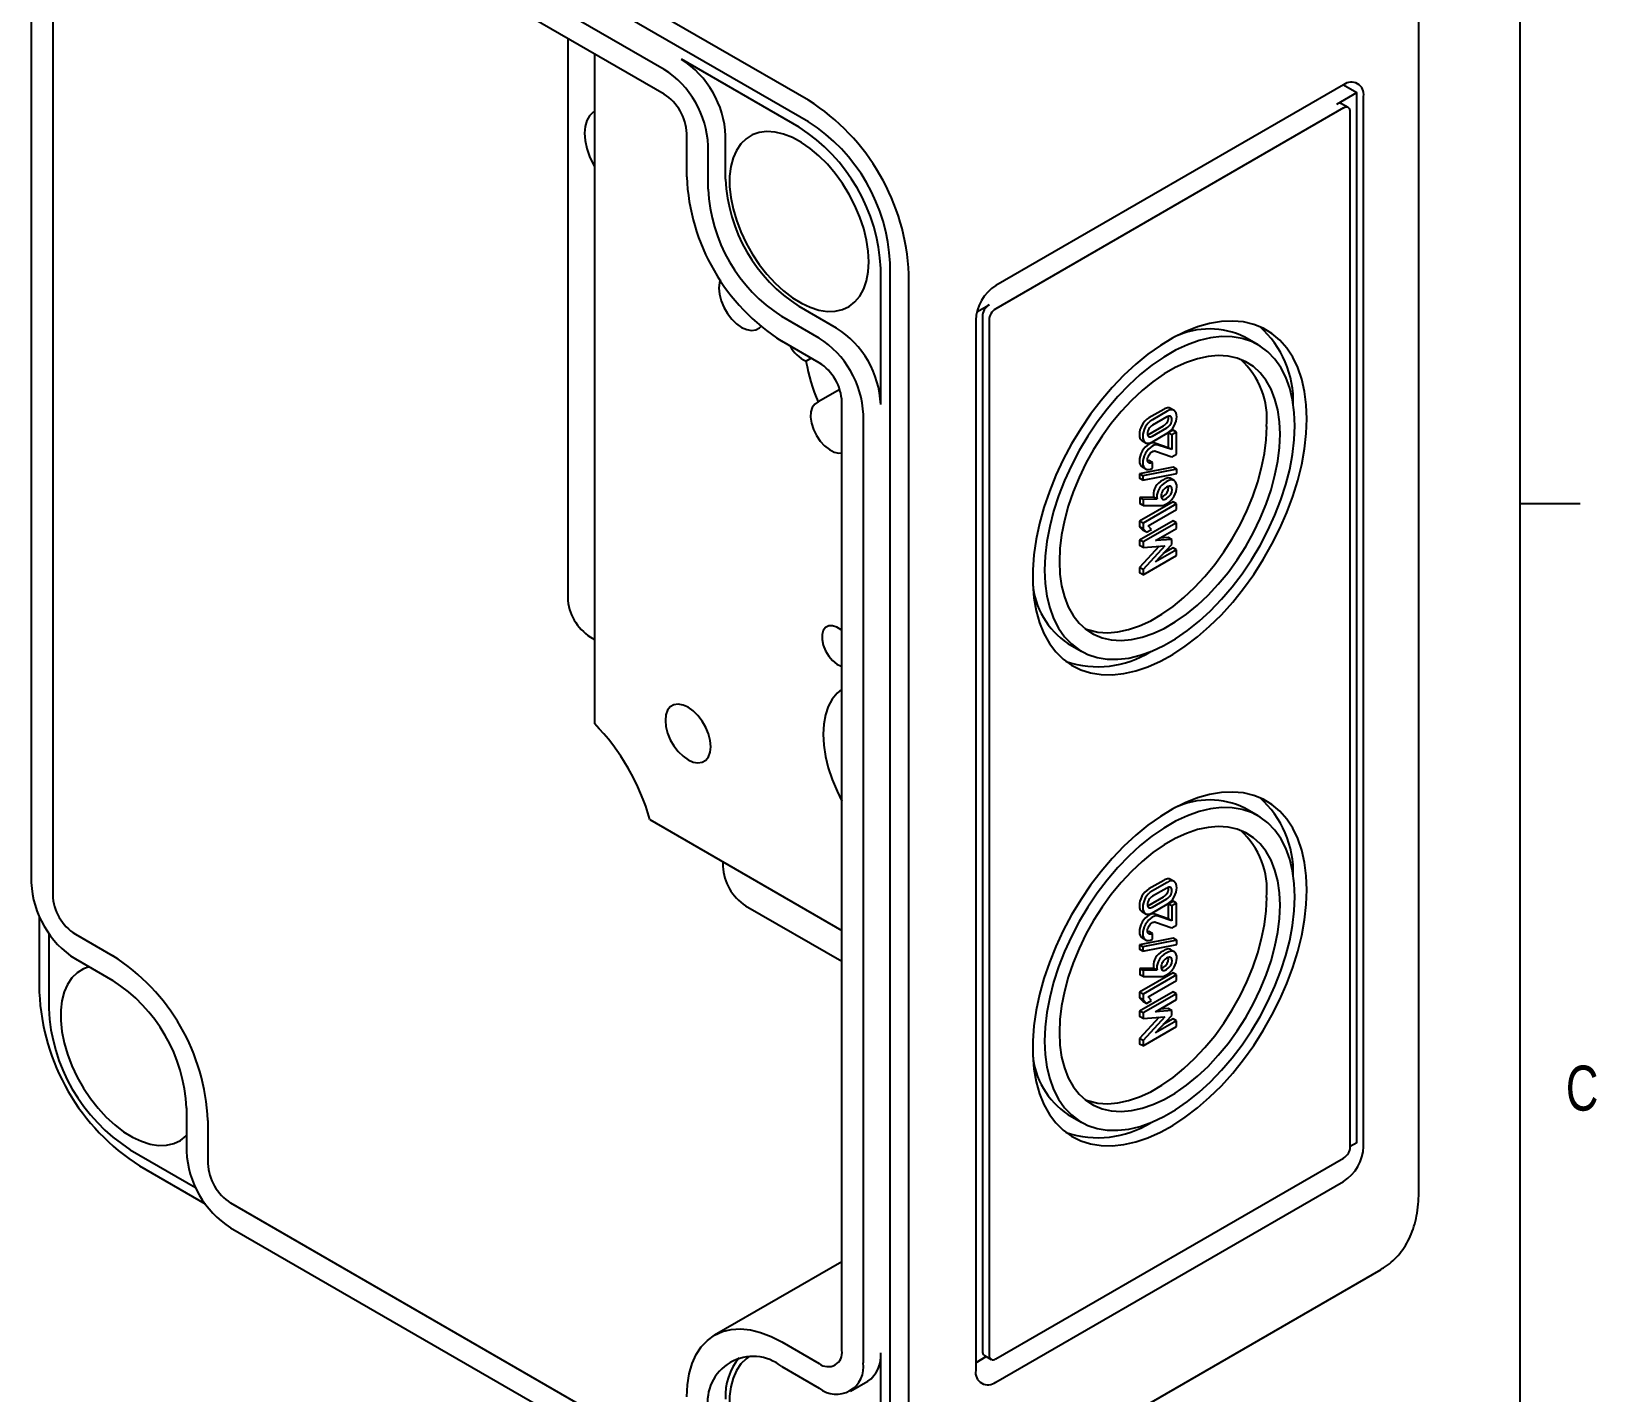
# Paper-space layout 'Layout1' of a CAD drawing. Extents: x 0.4 to 16.6, y 0.2 to 10.8.
# Drawn here: x 13.278 to 16.536, y 6.224 to 9.058 of the extents above; entities that cross this region are included whole.
import ezdxf

# ---------------------------------------------------------------- set-up
doc = ezdxf.new("R2010")
doc.units = 0
doc.header["$MEASUREMENT"] = 0
doc.linetypes.add('SLD-SOLID', pattern=[0])
doc.layers.get('0').update_dxf_attribs({"linetype": 'CONTINUOUS'})
doc.styles.add('SLDTEXTSTYLE1', font='TXT', dxfattribs={"width": 0.75})

psp = doc.layouts.get("Layout1")

# ---------------------------------------------------------------- linework, layer by layer
at = {"color": 7, "linetype": 'SLD-SOLID'}
for p, q in [((16.3763, 0.3921), (16.3763, 10.6421)), ((14.8952, 8.9146), (13.5032, 9.7181)), ((14.8952, 8.8696), (13.5032, 9.6731)), ((14.5945, 8.9789), (13.6925, 9.4996)), ((14.5945, 8.9274), (13.6925, 9.4481)), ((13.2777, 9.26), (13.2777, 7.2862)), ((13.3223, 9.2343), (13.3223, 7.2605)), ((16.1652, 6.6401), (16.1652, 9.1797)), ((14.3941, 9.0431), (14.3941, 7.8792)), ((14.4498, 9.011), (14.4498, 7.6171)), ((14.8757, 8.8583), (14.6307, 8.9998)), ((16.0087, 8.9467), (15.2849, 8.5288)), ((15.9948, 8.9065), (16.0366, 8.9306)), ((16.0087, 8.9467), (16.0366, 8.9306)), ((16.0366, 6.7446), (16.0366, 8.9306)), ((16.0087, 8.8985), (15.2849, 8.4806)), ((16.0186, 8.8994), (16.0047, 8.9075)), ((16.0505, 6.7365), (16.0505, 8.9226)), ((16.0227, 6.7365), (16.0227, 8.8904)), ((14.6418, 8.7554), (14.6418, 8.8455)), ((14.7226, 8.7506), (14.7226, 8.8406)), ((14.6864, 8.7297), (14.6864, 8.8197)), ((15.065, 6.0358), (15.065, 8.5755)), ((15.0455, 8.2813), (15.0455, 8.5642)), ((15.104, 6.0133), (15.104, 8.553)), ((14.9536, 8.4404), (14.8757, 8.4854)), ((15.2456, 8.4739), (15.271, 8.4886)), ((14.9174, 8.4195), (14.8395, 8.4645)), ((15.2432, 8.4565), (15.2432, 6.2705)), ((15.2571, 8.4645), (15.2571, 6.3107)), ((15.271, 8.4565), (15.271, 6.3026)), ((14.9174, 8.3681), (14.8395, 8.4131)), ((15.8309, 8.4056), (15.803, 8.4216)), ((14.901, 8.3776), (14.89, 8.3712)), ((14.9601, 8.3125), (14.9152, 8.2865)), ((14.9648, 6.3123), (14.9648, 8.2861)), ((15.0093, 6.2866), (15.0093, 8.2604)), ((15.6344, 8.2712), (15.6037, 8.2535)), ((15.6415, 8.2671), (15.6108, 8.2494)), ((15.6409, 8.2553), (15.6114, 8.2382)), ((15.6445, 8.2542), (15.644, 8.2566)), ((15.6563, 8.2687), (15.6475, 8.2738)), ((15.6012, 8.2184), (15.6043, 8.2197)), ((15.6043, 8.2197), (15.6338, 8.2368)), ((15.6108, 8.2038), (15.6415, 8.2215)), ((15.6114, 8.2156), (15.6409, 8.2327)), ((15.6538, 8.2277), (15.6439, 8.222)), ((15.6439, 8.222), (15.6439, 8.1914)), ((15.651, 8.2179), (15.6439, 8.222)), ((15.6609, 8.2237), (15.651, 8.2179)), ((15.651, 8.2179), (15.651, 8.1873)), ((15.6609, 8.2237), (15.6538, 8.2277)), ((15.6609, 8.1779), (15.6609, 8.2237)), ((15.5889, 8.2062), (15.5977, 8.2011)), ((15.5889, 8.2062), (15.5898, 8.2058)), ((15.6439, 8.1914), (15.6158, 8.201)), ((15.6175, 8.1842), (15.6515, 8.1725)), ((15.651, 8.1873), (15.6229, 8.1969)), ((15.651, 8.1873), (15.6439, 8.1914)), ((15.6515, 8.1725), (15.6609, 8.1779)), ((15.6544, 8.1508), (15.5837, 8.137)), ((15.5966, 8.1474), (15.5895, 8.1515)), ((15.6615, 8.1468), (15.5907, 8.1329)), ((15.6037, 8.1645), (15.6011, 8.1638)), ((15.6108, 8.1604), (15.6037, 8.1645)), ((15.6108, 8.1489), (15.6108, 8.1604)), ((15.6615, 8.1468), (15.6544, 8.1508)), ((15.6615, 8.1379), (15.6615, 8.1468)), ((15.5837, 8.137), (15.5837, 8.1281)), ((15.5907, 8.1329), (15.5837, 8.137)), ((15.5907, 8.1241), (15.5837, 8.1281)), ((15.5907, 8.1241), (15.6615, 8.1379)), ((15.5907, 8.1329), (15.5907, 8.1241)), ((15.6565, 8.1228), (15.6476, 8.1279)), ((15.6138, 8.0881), (15.5844, 8.0878)), ((15.5844, 8.0878), (15.5844, 8.0749)), ((15.5915, 8.0837), (15.5844, 8.0878)), ((15.6209, 8.084), (15.5915, 8.0837)), ((15.5915, 8.0837), (15.5915, 8.0708)), ((15.6209, 8.084), (15.6138, 8.0881)), ((15.6294, 8.0883), (15.6333, 8.09)), ((15.6447, 8.1082), (15.6442, 8.1106)), ((15.654, 8.0784), (15.5843, 8.0382)), ((15.5915, 8.0708), (15.5844, 8.0749)), ((15.661, 8.0743), (15.5914, 8.0341)), ((15.5915, 8.0708), (15.6289, 8.0708)), ((15.6019, 8.0286), (15.661, 8.0627)), ((15.661, 8.0743), (15.654, 8.0784)), ((15.661, 8.0627), (15.661, 8.0743)), ((16.3763, 8.0753), (16.5013, 8.0753)), ((15.6538, 8.0394), (15.5843, 7.9992)), ((15.5843, 8.0382), (15.5843, 8.0266)), ((15.5914, 8.0341), (15.5843, 8.0382)), ((15.5843, 8.0266), (15.5915, 8.0193)), ((15.5914, 8.0225), (15.5843, 8.0266)), ((15.6609, 8.0353), (15.5914, 7.9952)), ((15.5914, 8.0341), (15.5914, 8.0225)), ((15.5914, 8.0225), (15.5986, 8.0152)), ((15.5986, 8.0152), (15.5915, 8.0193)), ((15.5986, 8.0152), (15.6092, 8.0213)), ((15.6092, 8.0213), (15.6019, 8.0286)), ((15.6175, 7.9979), (15.6609, 8.0231)), ((15.6609, 8.0353), (15.6538, 8.0394)), ((15.6609, 8.0231), (15.6609, 8.0353)), ((15.5843, 7.9992), (15.5843, 7.9877)), ((15.5914, 7.9952), (15.5843, 7.9992)), ((15.5914, 7.9836), (15.5843, 7.9877)), ((15.625, 7.9863), (15.5843, 7.9421)), ((15.5914, 7.9952), (15.5914, 7.9836)), ((15.6367, 7.9873), (15.5914, 7.938)), ((15.5914, 7.9836), (15.6367, 7.9873)), ((15.651, 8.0004), (15.6175, 7.9979)), ((15.6175, 7.9538), (15.651, 7.9902)), ((15.6439, 8.0044), (15.6266, 8.0031)), ((15.6538, 7.9829), (15.6335, 7.9712)), ((15.651, 8.0004), (15.6439, 8.0044)), ((15.651, 7.9902), (15.651, 8.0004)), ((15.6609, 7.9789), (15.6538, 7.9829)), ((15.5914, 7.9265), (15.6609, 7.9667)), ((15.6609, 7.9789), (15.6175, 7.9538)), ((15.6609, 7.9667), (15.6609, 7.9789)), ((15.5843, 7.9421), (15.5843, 7.9306)), ((15.5914, 7.938), (15.5843, 7.9421)), ((15.5914, 7.9265), (15.5843, 7.9306)), ((15.5914, 7.938), (15.5914, 7.9265)), ((14.4414, 7.7972), (14.4498, 7.7924)), ((15.4349, 7.784), (15.4628, 7.768)), ((15.8309, 7.4251), (15.803, 7.4411)), ((14.5652, 7.4172), (14.9648, 7.1865)), ((14.717, 7.3295), (14.717, 7.3199)), ((15.6344, 7.2907), (15.6037, 7.273)), ((15.6415, 7.2866), (15.6108, 7.2689)), ((15.6409, 7.2748), (15.6114, 7.2577)), ((15.6445, 7.2737), (15.644, 7.2761)), ((15.6563, 7.2883), (15.6475, 7.2934)), ((14.7643, 7.2379), (14.9648, 7.1222)), ((15.6012, 7.2379), (15.6043, 7.2392)), ((15.6043, 7.2392), (15.6338, 7.2563)), ((15.6108, 7.2233), (15.6415, 7.241)), ((15.6114, 7.2351), (15.6409, 7.2522)), ((15.6538, 7.2472), (15.6439, 7.2415)), ((15.6439, 7.2415), (15.6439, 7.2109)), ((15.651, 7.2374), (15.6439, 7.2415)), ((15.6609, 7.2432), (15.651, 7.2374)), ((15.651, 7.2374), (15.651, 7.2068)), ((15.6609, 7.2432), (15.6538, 7.2472)), ((15.6609, 7.1974), (15.6609, 7.2432)), ((13.2944, 7.2156), (13.2944, 7.0579)), ((15.5889, 7.2258), (15.5898, 7.2254)), ((15.5889, 7.2257), (15.5977, 7.2206)), ((15.6439, 7.2109), (15.6158, 7.2205)), ((15.6175, 7.2037), (15.6515, 7.192)), ((15.651, 7.2068), (15.6229, 7.2164)), ((15.651, 7.2068), (15.6439, 7.2109)), ((13.3139, 7.1809), (13.3139, 7.0242)), ((13.3696, 7.1785), (13.4476, 7.1335)), ((15.6544, 7.1704), (15.5837, 7.1565)), ((15.5966, 7.1669), (15.5895, 7.171)), ((15.6037, 7.184), (15.6011, 7.1833)), ((15.6108, 7.1799), (15.6037, 7.184)), ((15.6108, 7.1684), (15.6108, 7.1799)), ((15.6515, 7.192), (15.6609, 7.1974)), ((15.6615, 7.1663), (15.6544, 7.1704)), ((15.5837, 7.1565), (15.5837, 7.1476)), ((15.5907, 7.1524), (15.5837, 7.1565)), ((15.5907, 7.1436), (15.5837, 7.1476)), ((15.6615, 7.1663), (15.5907, 7.1524)), ((15.5907, 7.1436), (15.6615, 7.1575)), ((15.5907, 7.1524), (15.5907, 7.1436)), ((15.6565, 7.1423), (15.6476, 7.1474)), ((15.6615, 7.1575), (15.6615, 7.1663)), ((13.3696, 7.1271), (13.4476, 7.0821)), ((15.6138, 7.1076), (15.5844, 7.1073)), ((15.5844, 7.1073), (15.5844, 7.0944)), ((15.5915, 7.1032), (15.5844, 7.1073)), ((15.6209, 7.1035), (15.5915, 7.1032)), ((15.5915, 7.1032), (15.5915, 7.0903)), ((15.6209, 7.1035), (15.6138, 7.1076)), ((15.6294, 7.1078), (15.6333, 7.1095)), ((15.6447, 7.1277), (15.6442, 7.1301)), ((15.654, 7.0979), (15.5843, 7.0577)), ((15.5915, 7.0903), (15.5844, 7.0944)), ((15.661, 7.0938), (15.5914, 7.0536)), ((15.5915, 7.0903), (15.6289, 7.0903)), ((15.6019, 7.0481), (15.661, 7.0822)), ((15.661, 7.0938), (15.654, 7.0979)), ((15.661, 7.0822), (15.661, 7.0938)), ((15.6538, 7.0589), (15.5843, 7.0187)), ((15.5843, 7.0577), (15.5843, 7.0461)), ((15.5914, 7.0536), (15.5843, 7.0577)), ((15.5843, 7.0461), (15.5915, 7.0388)), ((15.5914, 7.042), (15.5843, 7.0461)), ((15.6609, 7.0548), (15.5914, 7.0147)), ((15.5914, 7.0536), (15.5914, 7.042)), ((15.5914, 7.042), (15.5986, 7.0347)), ((15.5986, 7.0347), (15.5915, 7.0388)), ((15.5986, 7.0347), (15.6092, 7.0408)), ((15.6092, 7.0408), (15.6019, 7.0481)), ((15.6175, 7.0174), (15.6609, 7.0426)), ((15.6609, 7.0548), (15.6538, 7.0589)), ((15.6609, 7.0426), (15.6609, 7.0548)), ((15.5843, 7.0187), (15.5843, 7.0072)), ((15.5914, 7.0147), (15.5843, 7.0187)), ((15.5914, 7.0031), (15.5843, 7.0072)), ((15.625, 7.0058), (15.5843, 6.9616)), ((15.5914, 7.0147), (15.5914, 7.0031)), ((15.6367, 7.0068), (15.5914, 6.9576)), ((15.5914, 7.0031), (15.6367, 7.0068)), ((15.651, 7.0199), (15.6175, 7.0174)), ((15.6175, 6.9733), (15.651, 7.0097)), ((15.6439, 7.0239), (15.6266, 7.0227)), ((15.651, 7.0199), (15.6439, 7.0239)), ((15.651, 7.0097), (15.651, 7.0199)), ((15.5914, 6.946), (15.6609, 6.9862)), ((15.6609, 6.9984), (15.6175, 6.9733)), ((15.6538, 7.0025), (15.6335, 6.9907)), ((15.6609, 6.9984), (15.6538, 7.0025)), ((15.6609, 6.9862), (15.6609, 6.9984)), ((15.5843, 6.9616), (15.5843, 6.9501)), ((15.5914, 6.9576), (15.5843, 6.9616)), ((15.5914, 6.946), (15.5843, 6.9501)), ((15.5914, 6.9576), (15.5914, 6.946)), ((13.6007, 6.8169), (13.6007, 6.7269)), ((13.6452, 6.7912), (13.6452, 6.7011)), ((15.4349, 6.8035), (15.4628, 6.7875)), ((16.0366, 6.7446), (16.0227, 6.7365)), ((13.4837, 6.7301), (13.6195, 6.6517)), ((15.2849, 6.2946), (16.0087, 6.7124)), ((13.5032, 6.6963), (13.6397, 6.6175)), ((15.2849, 6.2464), (16.0087, 6.6642)), ((13.6925, 6.6192), (14.5945, 6.0985)), ((13.6925, 6.5677), (14.5945, 6.047)), ((14.9648, 6.4968), (14.6997, 6.3438)), ((15.0428, 5.8781), (16.0868, 6.4808)), ((14.8395, 6.33), (14.9174, 6.285)), ((15.0455, 6.0246), (15.0455, 6.3075)), ((15.2652, 6.2993), (15.2432, 6.2866)), ((15.2432, 6.2865), (15.2652, 6.2993)), ((15.2612, 6.3016), (15.2751, 6.2936)), ((14.8395, 6.2785), (14.9174, 6.2335)), ((14.9824, 6.2271), (15.0186, 6.248))]:
    psp.add_line(p, q, dxfattribs=at)
at = {"color": 7, "linetype": 'SLD-SOLID', "flags": 128}
for points in [[(14.4493, 8.8911), (14.447, 8.8897), (14.4393, 8.8823), (14.4336, 8.8724), (14.4301, 8.8601), (14.4289, 8.846), (14.4301, 8.8306), (14.4336, 8.8143), (14.4393, 8.7977), (14.447, 8.7814), (14.4498, 8.7766)], [(15.0207, 8.5785), (15.0195, 8.6006), (15.016, 8.6237), (15.0101, 8.6475), (15.002, 8.6715), (14.9919, 8.6953), (14.9799, 8.7186), (14.9661, 8.741), (14.9509, 8.762), (14.9344, 8.7815), (14.917, 8.799), (14.8988, 8.8142), (14.8803, 8.8269), (14.8618, 8.837), (14.8434, 8.8441), (14.8256, 8.8483), (14.8086, 8.8494), (14.7927, 8.8475), (14.7782, 8.8425), (14.7653, 8.8345), (14.7542, 8.8238), (14.745, 8.8103), (14.7381, 8.7945), (14.7334, 8.7764), (14.731, 8.7565), (14.731, 8.735), (14.7334, 8.7124), (14.7381, 8.6889), (14.745, 8.665), (14.7542, 8.641), (14.7653, 8.6174), (14.7782, 8.5946), (14.7927, 8.5728), (14.8086, 8.5525), (14.8256, 8.534), (14.8434, 8.5176), (14.8618, 8.5036), (14.8803, 8.4922), (14.8988, 8.4836), (14.917, 8.4779), (14.9344, 8.4752), (14.9509, 8.4756), (14.9661, 8.4791), (14.9799, 8.4856), (14.9919, 8.495), (15.002, 8.5071), (15.0101, 8.5218), (15.016, 8.5388), (15.0195, 8.5578), (15.0207, 8.5785)], [(14.7116, 8.5411), (14.7098, 8.5353), (14.7087, 8.5238), (14.7098, 8.511), (14.7133, 8.4974), (14.719, 8.4838), (14.7265, 8.4708), (14.7354, 8.4591), (14.7455, 8.4493), (14.756, 8.4418), (14.7665, 8.4371), (14.7765, 8.4354), (14.7855, 8.4367), (14.793, 8.4411), (14.7958, 8.444)], [(15.9322, 8.2515), (15.931, 8.2808), (15.9275, 8.3084), (15.9216, 8.3343), (15.9135, 8.3581), (15.9031, 8.3796), (15.8906, 8.3987), (15.8761, 8.4152), (15.8597, 8.4291), (15.8416, 8.44), (15.8218, 8.4481), (15.8006, 8.4531), (15.7781, 8.4551), (15.7545, 8.4541), (15.73, 8.45), (15.7049, 8.4429), (15.6792, 8.4329), (15.6533, 8.4199), (15.6274, 8.4043), (15.6015, 8.386), (15.5761, 8.3652), (15.5513, 8.3421), (15.5272, 8.3169), (15.5042, 8.2898), (15.4823, 8.261), (15.4618, 8.2307), (15.4428, 8.1993), (15.4255, 8.1669), (15.41, 8.1339), (15.3965, 8.1005), (15.3851, 8.067), (15.3758, 8.0336), (15.3688, 8.0007), (15.3641, 7.9684), (15.3618, 7.9372), (15.3618, 7.9072), (15.3641, 7.8787), (15.3688, 7.8519), (15.3758, 7.8271), (15.3851, 7.8044), (15.3965, 7.7841), (15.41, 7.7662), (15.4255, 7.751), (15.4428, 7.7386), (15.4618, 7.7291), (15.4823, 7.7226), (15.5042, 7.719), (15.5272, 7.7186), (15.5513, 7.7211), (15.5761, 7.7267), (15.6015, 7.7353), (15.6274, 7.7468), (15.6533, 7.7611), (15.6792, 7.7781), (15.7049, 7.7977), (15.73, 7.8196), (15.7545, 7.8438), (15.7781, 7.87), (15.8006, 7.898), (15.8218, 7.9275), (15.8416, 7.9584), (15.8597, 7.9903), (15.8761, 8.023), (15.8906, 8.0563), (15.9031, 8.0898), (15.9135, 8.1233), (15.9216, 8.1565), (15.9275, 8.1891), (15.931, 8.2208), (15.9322, 8.2515)], [(15.9071, 8.237), (15.9059, 8.2649), (15.9024, 8.2912), (15.8966, 8.3156), (15.8885, 8.338), (15.8782, 8.3581), (15.8658, 8.3757), (15.8514, 8.3907), (15.8352, 8.4029), (15.8173, 8.4123), (15.7978, 8.4188), (15.777, 8.4222), (15.755, 8.4226), (15.732, 8.42), (15.7082, 8.4143), (15.6839, 8.4057), (15.6592, 8.3942), (15.6344, 8.3799), (15.6098, 8.3629), (15.5855, 8.3434), (15.5617, 8.3217), (15.5387, 8.2978), (15.5167, 8.2719), (15.4958, 8.2444), (15.4764, 8.2155), (15.4584, 8.1854), (15.4422, 8.1545), (15.4279, 8.1229), (15.4155, 8.0909), (15.4052, 8.059), (15.3971, 8.0273), (15.3912, 7.9961), (15.3877, 7.9658), (15.3865, 7.9365), (15.3877, 7.9086), (15.3912, 7.8823), (15.3971, 7.8579), (15.4052, 7.8356), (15.4155, 7.8155), (15.4279, 7.7979), (15.4422, 7.7828), (15.4584, 7.7706), (15.4764, 7.7612), (15.4958, 7.7548), (15.5167, 7.7513), (15.5387, 7.7509), (15.5617, 7.7536), (15.5855, 7.7592), (15.6098, 7.7679), (15.6344, 7.7794), (15.6592, 7.7937), (15.6839, 7.8106), (15.7082, 7.8301), (15.732, 7.8519), (15.755, 7.8758), (15.777, 7.9016), (15.7978, 7.9291), (15.8173, 7.958), (15.8352, 7.9881), (15.8514, 8.0191), (15.8658, 8.0507), (15.8782, 8.0826), (15.8885, 8.1146), (15.8966, 8.1463), (15.9024, 8.1774), (15.9059, 8.2078), (15.9071, 8.237)], [(15.8765, 8.2194), (15.8753, 8.2455), (15.8718, 8.27), (15.866, 8.2927), (15.8579, 8.3132), (15.8476, 8.3314), (15.8353, 8.3471), (15.8211, 8.3601), (15.8051, 8.3703), (15.7874, 8.3776), (15.7683, 8.382), (15.748, 8.3833), (15.7266, 8.3815), (15.7044, 8.3767), (15.6816, 8.369), (15.6585, 8.3584), (15.6352, 8.3449), (15.612, 8.3288), (15.5893, 8.3103), (15.5671, 8.2894), (15.5457, 8.2665), (15.5253, 8.2417), (15.5062, 8.2153), (15.4886, 8.1876), (15.4726, 8.1589), (15.4583, 8.1295), (15.446, 8.0995), (15.4358, 8.0695), (15.4277, 8.0397), (15.4219, 8.0103), (15.4183, 7.9817), (15.4172, 7.9542), (15.4183, 7.928), (15.4219, 7.9035), (15.4277, 7.8809), (15.4358, 7.8603), (15.446, 7.8421), (15.4583, 7.8264), (15.4726, 7.8134), (15.4886, 7.8032), (15.5062, 7.7959), (15.5253, 7.7916), (15.5457, 7.7903), (15.5671, 7.792), (15.5893, 7.7968), (15.612, 7.8045), (15.6352, 7.8152), (15.6585, 7.8286), (15.6816, 7.8447), (15.7044, 7.8633), (15.7266, 7.8841), (15.748, 7.907), (15.7683, 7.9318), (15.7874, 7.9582), (15.8051, 7.9859), (15.8211, 8.0146), (15.8353, 8.0441), (15.8476, 8.074), (15.8579, 8.104), (15.866, 8.1339), (15.8718, 8.1633), (15.8753, 8.1918), (15.8765, 8.2194)], [(14.9152, 8.2865), (14.9082, 8.2823), (14.9031, 8.2753), (14.9002, 8.2659), (14.8996, 8.2547), (14.9015, 8.2423), (14.9056, 8.2294), (14.9118, 8.2168), (14.9196, 8.2051), (14.9287, 8.1951), (14.9386, 8.1873), (14.9486, 8.1821), (14.9581, 8.18), (14.9648, 8.1804)], [(15.4711, 7.8145), (15.4784, 7.812), (15.4975, 7.8076), (15.5178, 7.8063), (15.5392, 7.8081), (15.5614, 7.8129), (15.5842, 7.8206), (15.6074, 7.8312), (15.6306, 7.8447), (15.6538, 7.8608), (15.6766, 7.8793), (15.6988, 7.9002), (15.7201, 7.9231), (15.7405, 7.9479), (15.7596, 7.9743), (15.7772, 8.002), (15.7933, 8.0307), (15.8075, 8.0601), (15.8198, 8.0901), (15.83, 8.1201), (15.8381, 8.1499), (15.844, 8.1793), (15.8475, 8.2079), (15.8487, 8.2354)], [(14.9648, 7.8106), (14.9632, 7.8119), (14.9541, 7.8178), (14.9452, 7.8208), (14.9372, 7.8207), (14.9305, 7.8173), (14.9258, 7.8111), (14.9233, 7.8024), (14.9233, 7.7919), (14.9258, 7.7803), (14.9305, 7.7686), (14.9372, 7.7576), (14.9452, 7.7481), (14.9541, 7.7409), (14.9632, 7.7363), (14.9648, 7.7359)], [(14.9648, 7.6889), (14.9545, 7.6802), (14.9444, 7.6677), (14.9364, 7.6526), (14.9305, 7.6352), (14.927, 7.6159), (14.9258, 7.5948), (14.927, 7.5723), (14.9305, 7.5489), (14.9364, 7.5248), (14.9444, 7.5004), (14.9545, 7.4762), (14.9648, 7.4557)], [(14.692, 7.569), (14.6908, 7.5819), (14.6873, 7.5955), (14.6816, 7.6091), (14.6741, 7.6221), (14.6652, 7.6337), (14.6552, 7.6436), (14.6446, 7.651), (14.6341, 7.6557), (14.6241, 7.6575), (14.6151, 7.6561), (14.6076, 7.6518), (14.602, 7.6447), (14.5985, 7.6352), (14.5973, 7.6237), (14.5985, 7.6108), (14.602, 7.5973), (14.6076, 7.5836), (14.6151, 7.5707), (14.6241, 7.559), (14.6341, 7.5492), (14.6446, 7.5417), (14.6552, 7.537), (14.6652, 7.5353), (14.6741, 7.5366), (14.6816, 7.5409), (14.6873, 7.548), (14.6908, 7.5576), (14.692, 7.569)], [(15.9322, 7.271), (15.931, 7.3003), (15.9275, 7.328), (15.9216, 7.3538), (15.9135, 7.3776), (15.9031, 7.3991), (15.8906, 7.4182), (15.8761, 7.4348), (15.8597, 7.4486), (15.8416, 7.4595), (15.8218, 7.4676), (15.8006, 7.4726), (15.7781, 7.4746), (15.7545, 7.4736), (15.73, 7.4695), (15.7049, 7.4624), (15.6792, 7.4524), (15.6533, 7.4394), (15.6274, 7.4238), (15.6015, 7.4055), (15.5761, 7.3847), (15.5513, 7.3616), (15.5272, 7.3364), (15.5042, 7.3093), (15.4823, 7.2805), (15.4618, 7.2502), (15.4428, 7.2188), (15.4255, 7.1864), (15.41, 7.1534), (15.3965, 7.12), (15.3851, 7.0865), (15.3758, 7.0531), (15.3688, 7.0202), (15.3641, 6.9879), (15.3618, 6.9567), (15.3618, 6.9267), (15.3641, 6.8982), (15.3688, 6.8714), (15.3758, 6.8466), (15.3851, 6.8239), (15.3965, 6.8036), (15.41, 6.7857), (15.4255, 6.7705), (15.4428, 6.7581), (15.4618, 6.7486), (15.4823, 6.7421), (15.5042, 6.7385), (15.5272, 6.7381), (15.5513, 6.7406), (15.5761, 6.7462), (15.6015, 6.7548), (15.6274, 6.7663), (15.6533, 6.7806), (15.6792, 6.7976), (15.7049, 6.8172), (15.73, 6.8391), (15.7545, 6.8633), (15.7781, 6.8895), (15.8006, 6.9175), (15.8218, 6.947), (15.8416, 6.9779), (15.8597, 7.0098), (15.8761, 7.0426), (15.8906, 7.0758), (15.9031, 7.1093), (15.9135, 7.1428), (15.9216, 7.176), (15.9275, 7.2086), (15.931, 7.2404), (15.9322, 7.271)], [(15.9071, 7.2565), (15.9059, 7.2844), (15.9024, 7.3107), (15.8966, 7.3351), (15.8885, 7.3575), (15.8782, 7.3776), (15.8658, 7.3952), (15.8514, 7.4102), (15.8352, 7.4224), (15.8173, 7.4318), (15.7978, 7.4383), (15.777, 7.4417), (15.755, 7.4421), (15.732, 7.4395), (15.7082, 7.4338), (15.6839, 7.4252), (15.6592, 7.4137), (15.6344, 7.3994), (15.6098, 7.3824), (15.5855, 7.363), (15.5617, 7.3412), (15.5387, 7.3173), (15.5167, 7.2914), (15.4958, 7.264), (15.4764, 7.235), (15.4584, 7.2049), (15.4422, 7.174), (15.4279, 7.1424), (15.4155, 7.1104), (15.4052, 7.0785), (15.3971, 7.0468), (15.3912, 7.0156), (15.3877, 6.9853), (15.3865, 6.956), (15.3877, 6.9281), (15.3912, 6.9018), (15.3971, 6.8774), (15.4052, 6.8551), (15.4155, 6.835), (15.4279, 6.8174), (15.4422, 6.8024), (15.4584, 6.7901), (15.4764, 6.7807), (15.4958, 6.7743), (15.5167, 6.7708), (15.5387, 6.7704), (15.5617, 6.7731), (15.5855, 6.7787), (15.6098, 6.7874), (15.6344, 6.7989), (15.6592, 6.8132), (15.6839, 6.8301), (15.7082, 6.8496), (15.732, 6.8714), (15.755, 6.8953), (15.777, 6.9211), (15.7978, 6.9486), (15.8173, 6.9775), (15.8352, 7.0076), (15.8514, 7.0386), (15.8658, 7.0702), (15.8782, 7.1021), (15.8885, 7.1341), (15.8966, 7.1658), (15.9024, 7.1969), (15.9059, 7.2273), (15.9071, 7.2565)], [(15.8765, 7.2389), (15.8753, 7.265), (15.8718, 7.2895), (15.866, 7.3122), (15.8579, 7.3327), (15.8476, 7.3509), (15.8353, 7.3666), (15.8211, 7.3796), (15.8051, 7.3898), (15.7874, 7.3972), (15.7683, 7.4015), (15.748, 7.4028), (15.7266, 7.401), (15.7044, 7.3963), (15.6816, 7.3885), (15.6585, 7.3779), (15.6352, 7.3644), (15.612, 7.3484), (15.5893, 7.3298), (15.5671, 7.3089), (15.5457, 7.286), (15.5253, 7.2612), (15.5062, 7.2348), (15.4886, 7.2072), (15.4726, 7.1784), (15.4583, 7.149), (15.446, 7.1191), (15.4358, 7.089), (15.4277, 7.0592), (15.4219, 7.0298), (15.4183, 7.0012), (15.4172, 6.9737), (15.4183, 6.9475), (15.4219, 6.923), (15.4277, 6.9004), (15.4358, 6.8798), (15.446, 6.8616), (15.4583, 6.8459), (15.4726, 6.8329), (15.4886, 6.8227), (15.5062, 6.8154), (15.5253, 6.8111), (15.5457, 6.8098), (15.5671, 6.8115), (15.5893, 6.8163), (15.612, 6.824), (15.6352, 6.8347), (15.6585, 6.8481), (15.6816, 6.8642), (15.7044, 6.8828), (15.7266, 6.9036), (15.748, 6.9266), (15.7683, 6.9513), (15.7874, 6.9777), (15.8051, 7.0054), (15.8211, 7.0341), (15.8353, 7.0636), (15.8476, 7.0935), (15.8579, 7.1235), (15.866, 7.1534), (15.8718, 7.1828), (15.8753, 7.2113), (15.8765, 7.2389)], [(15.4711, 6.834), (15.4784, 6.8315), (15.4975, 6.8271), (15.5178, 6.8258), (15.5392, 6.8276), (15.5614, 6.8324), (15.5842, 6.8401), (15.6074, 6.8508), (15.6306, 6.8642), (15.6538, 6.8803), (15.6766, 6.8988), (15.6988, 6.9197), (15.7201, 6.9426), (15.7405, 6.9674), (15.7596, 6.9938), (15.7772, 7.0215), (15.7933, 7.0502), (15.8075, 7.0797), (15.8198, 7.1096), (15.83, 7.1396), (15.8381, 7.1695), (15.844, 7.1988), (15.8475, 7.2274), (15.8487, 7.2549)], [(13.398, 7.1107), (13.3863, 7.1064), (13.3733, 7.0984), (13.3622, 7.0877), (13.3531, 7.0742), (13.3461, 7.0584), (13.3414, 7.0403), (13.339, 7.0204), (13.339, 6.999), (13.3414, 6.9763), (13.3461, 6.9528), (13.3531, 6.9289), (13.3622, 6.905), (13.3733, 6.8813), (13.3863, 6.8585), (13.4008, 6.8367), (13.4167, 6.8164), (13.4337, 6.7979), (13.4515, 6.7815), (13.4698, 6.7675), (13.4884, 6.7561), (13.5069, 6.7475), (13.525, 6.7418), (13.5424, 6.7391), (13.5589, 6.7396), (13.5742, 6.743), (13.5879, 6.7495), (13.6, 6.7589), (13.6007, 6.7596)], [(14.6418, 6.2158), (14.6431, 6.2407), (14.6468, 6.2637), (14.6529, 6.2848), (14.6614, 6.3035), (14.6721, 6.3198), (14.685, 6.3332), (14.6997, 6.3438), (14.7163, 6.3513), (14.7343, 6.3557), (14.7537, 6.3569), (14.7742, 6.3548), (14.7955, 6.3496), (14.8174, 6.3413), (14.8395, 6.33)], [(14.7718, 6.2994), (14.7653, 6.2949), (14.7542, 6.2841), (14.745, 6.2707), (14.7381, 6.2548), (14.7334, 6.2368), (14.731, 6.2169), (14.731, 6.1954), (14.7334, 6.1728), (14.7381, 6.1493), (14.745, 6.1254), (14.7542, 6.1014), (14.7653, 6.0778), (14.7782, 6.0549), (14.7927, 6.0332), (14.8086, 6.0129), (14.8256, 5.9944), (14.8434, 5.978), (14.8618, 5.964), (14.8803, 5.9525), (14.8988, 5.9439), (14.917, 5.9382), (14.9344, 5.9356), (14.9509, 5.936), (14.9661, 5.9395), (14.9799, 5.946), (14.9919, 5.9554), (15.002, 5.9675), (15.0101, 5.9822), (15.016, 5.9991), (15.0195, 6.0182), (15.0207, 6.0389), (15.0207, 6.0389)]]:
    psp.add_lwpolyline(points, dxfattribs=at)
at = {"color": 7, "linetype": 'SLD-SOLID'}
for centre, radius, start, end in [((14.524, 8.832), 0.1988, 2.4763, 57.5237), ((14.4878, 8.8112), 0.1988, 2.4763, 57.5237), ((14.5391, 8.8408), 0.1029, 2.6055, 57.3945), ((16.025, 8.9267), 0.0258, 350.786, 129.2033), ((14.6529, 8.5336), 0.4515, 2.4534, 57.5466), ((16.0006, 8.8984), 0.0099, 65.6929, 125.6176), ((16.0142, 8.8918), 0.0086, 350.786, 129.2033), ((14.6973, 8.5593), 0.368, 2.5201, 57.4799), ((14.6778, 8.548), 0.368, 2.5201, 57.4799), ((15.0688, 8.7737), 0.4274, 182.4534, 237.5466), ((15.055, 8.7658), 0.3328, 182.6055, 237.3945), ((15.0188, 8.7449), 0.3328, 182.6055, 237.3945), ((15.3338, 8.4524), 0.0908, 122.6055, 177.3945), ((15.2873, 8.4632), 0.0303, 122.6055, 177.3945), ((15.3012, 8.4551), 0.0303, 122.6055, 177.3945), ((14.8469, 8.2727), 0.1988, 2.4763, 57.5237), ((15.7296, 8.2709), 0.1677, 64.0294, 115.0915), ((15.6967, 8.288), 0.2075, 358.0597, 48.5034), ((14.8107, 8.2518), 0.1988, 2.4763, 57.5237), ((14.9272, 8.443), 0.0809, 209.5962, 242.622), ((15.6802, 8.2506), 0.1691, 354.8611, 47.3946), ((15.2819, 8.4416), 0.3982, 190.181, 202.9193), ((14.862, 8.2815), 0.1029, 2.6055, 57.3945), ((15.5255, 7.9211), 0.1642, 184.3425, 236.5473), ((14.4968, 7.8839), 0.1029, 182.6055, 237.3945), ((15.4975, 7.9428), 0.2074, 251.4826, 301.9651), ((14.1152, 7.2907), 0.4674, 15.7055, 44.2945), ((15.6967, 7.3075), 0.2075, 358.0597, 48.5034), ((15.7296, 7.2904), 0.1677, 64.0294, 115.0915), ((15.6802, 7.2701), 0.1691, 354.8611, 47.3946), ((14.8198, 7.3246), 0.1029, 182.6055, 237.3945), ((13.4764, 7.2948), 0.1988, 182.4763, 237.5237), ((13.425, 7.2652), 0.1029, 182.6055, 237.3945), ((13.2182, 6.7729), 0.4274, 2.4534, 57.5466), ((13.2682, 6.8017), 0.3328, 2.6055, 57.3945), ((13.7455, 7.0773), 0.4515, 182.4534, 237.5466), ((13.6816, 7.0404), 0.368, 182.5201, 237.4799), ((15.5255, 6.9406), 0.1642, 184.3425, 236.5473), ((15.4975, 6.9623), 0.2074, 251.4826, 301.9651), ((13.7993, 6.7354), 0.1988, 182.4763, 237.5237), ((15.9598, 6.7407), 0.0908, 302.6055, 357.3945), ((15.9924, 6.7379), 0.0303, 302.6055, 357.3945), ((13.748, 6.7058), 0.1029, 182.6055, 237.3945), ((14.7797, 6.2052), 0.0946, 50.7967, 189.214), ((14.8432, 6.219), 0.1208, 139.7951, 183.8191), ((14.9359, 6.3076), 0.0292, 230.7967, 9.214), ((14.9806, 6.301), 0.0653, 305.6498, 5.6624), ((15.2664, 6.3095), 0.00944, 172.7442, 235.9436), ((15.2795, 6.3013), 0.0086, 170.786, 309.2033), ((14.953, 6.278), 0.0569, 231.3258, 8.6849), ((15.2686, 6.2664), 0.0258, 170.786, 309.2033)]:
    psp.add_arc(centre, radius, start, end, dxfattribs=at)
for points in [[(15.6037, 8.2535), (15.5973, 8.2498), (15.5924, 8.2446), (15.5889, 8.2379)], [(15.6108, 8.2494), (15.6044, 8.2457), (15.5995, 8.2405), (15.596, 8.2339)], [(15.6338, 8.2368), (15.6372, 8.2387), (15.6398, 8.2412), (15.6417, 8.2444)], [(15.6488, 8.2567), (15.6469, 8.2577), (15.6443, 8.2572), (15.6409, 8.2553)], [(15.6563, 8.2687), (15.6528, 8.2713), (15.6479, 8.2708), (15.6415, 8.2671)], [(15.6417, 8.2444), (15.6436, 8.2475), (15.6445, 8.2508), (15.6445, 8.2542)], [(15.6515, 8.2501), (15.6515, 8.2535), (15.6506, 8.2557), (15.6488, 8.2567)], [(15.6488, 8.2403), (15.6506, 8.2434), (15.6515, 8.2467), (15.6515, 8.2501)], [(15.6615, 8.2558), (15.6615, 8.2617), (15.6598, 8.266), (15.6563, 8.2687)], [(15.6563, 8.237), (15.6598, 8.2436), (15.6615, 8.2499), (15.6615, 8.2558)], [(15.5889, 8.2379), (15.5854, 8.2313), (15.5837, 8.225), (15.5837, 8.2191)], [(15.5837, 8.2191), (15.5837, 8.2131), (15.5854, 8.2089), (15.5889, 8.2062)], [(15.596, 8.2339), (15.5925, 8.2272), (15.5907, 8.2209), (15.5907, 8.215)], [(15.5907, 8.215), (15.5907, 8.2091), (15.5925, 8.2048), (15.596, 8.2022)], [(15.6035, 8.2305), (15.6017, 8.2274), (15.6007, 8.2241), (15.6007, 8.2208)], [(15.6007, 8.2208), (15.6007, 8.2174), (15.6017, 8.2151), (15.6035, 8.2142)], [(15.6114, 8.2382), (15.608, 8.2363), (15.6054, 8.2338), (15.6035, 8.2305)], [(15.6035, 8.2142), (15.6054, 8.2132), (15.608, 8.2137), (15.6114, 8.2156)], [(15.6409, 8.2327), (15.6443, 8.2346), (15.6469, 8.2371), (15.6488, 8.2403)], [(15.6415, 8.2215), (15.6479, 8.2252), (15.6528, 8.2304), (15.6563, 8.237)], [(15.5895, 8.1839), (15.5856, 8.1772), (15.5837, 8.1705), (15.5837, 8.1638)], [(15.6036, 8.1988), (15.5981, 8.1956), (15.5935, 8.1906), (15.5895, 8.1839)], [(15.5966, 8.1798), (15.5927, 8.1731), (15.5907, 8.1664), (15.5907, 8.1597)], [(15.596, 8.2022), (15.5995, 8.1995), (15.6044, 8.2001), (15.6108, 8.2038)], [(15.6107, 8.1947), (15.6052, 8.1915), (15.6005, 8.1865), (15.5966, 8.1798)], [(15.6158, 8.201), (15.6124, 8.2022), (15.6083, 8.2015), (15.6036, 8.1988)], [(15.6039, 8.1763), (15.606, 8.1795), (15.6082, 8.1818), (15.6106, 8.1831)], [(15.6106, 8.1831), (15.6116, 8.1838), (15.6127, 8.1842), (15.6138, 8.1844)], [(15.6229, 8.1969), (15.6195, 8.1981), (15.6154, 8.1974), (15.6107, 8.1947)], [(15.6138, 8.1844), (15.615, 8.1847), (15.6162, 8.1847), (15.6175, 8.1842)], [(15.5837, 8.1638), (15.5837, 8.1577), (15.5856, 8.1536), (15.5895, 8.1515)], [(15.5907, 8.1597), (15.5907, 8.1537), (15.5927, 8.1496), (15.5966, 8.1474)], [(15.5966, 8.1474), (15.6004, 8.1452), (15.6052, 8.1457), (15.6108, 8.1489)], [(15.6007, 8.1664), (15.6007, 8.1698), (15.6018, 8.1731), (15.6039, 8.1763)], [(15.6034, 8.1599), (15.6016, 8.161), (15.6007, 8.1632), (15.6007, 8.1664)], [(15.6108, 8.1604), (15.6077, 8.1589), (15.6052, 8.1587), (15.6034, 8.1599)], [(15.6324, 8.1241), (15.6256, 8.1202), (15.6207, 8.1154), (15.6176, 8.1097)], [(15.6394, 8.12), (15.6327, 8.1161), (15.6278, 8.1113), (15.6247, 8.1056)], [(15.6566, 8.1225), (15.6532, 8.1255), (15.6474, 8.1247), (15.6394, 8.12)], [(15.6617, 8.1091), (15.6617, 8.1151), (15.66, 8.1196), (15.6566, 8.1225)], [(15.6176, 8.1097), (15.6145, 8.104), (15.6129, 8.0986), (15.6129, 8.0937)], [(15.6129, 8.0937), (15.6129, 8.0912), (15.6133, 8.0894), (15.6138, 8.0881)], [(15.6247, 8.1056), (15.6216, 8.0999), (15.62, 8.0945), (15.62, 8.0896)], [(15.62, 8.0896), (15.62, 8.0872), (15.6203, 8.0853), (15.6209, 8.084)], [(15.6317, 8.1006), (15.6298, 8.0973), (15.6289, 8.094), (15.6289, 8.0908)], [(15.6289, 8.0908), (15.6289, 8.0875), (15.6298, 8.0854), (15.6317, 8.0843)], [(15.6403, 8.109), (15.6365, 8.1067), (15.6336, 8.1039), (15.6317, 8.1006)], [(15.6317, 8.0843), (15.6336, 8.0831), (15.6365, 8.0837), (15.6403, 8.0859)], [(15.6333, 8.09), (15.6409, 8.0944), (15.6447, 8.1004), (15.6447, 8.1082)], [(15.6492, 8.1103), (15.6474, 8.1118), (15.6445, 8.1114), (15.6403, 8.109)], [(15.6403, 8.0859), (15.648, 8.0903), (15.6518, 8.0964), (15.6518, 8.1041)], [(15.6405, 8.0745), (15.6472, 8.0783), (15.6524, 8.0836), (15.6561, 8.0904)], [(15.6518, 8.1041), (15.6518, 8.1067), (15.6509, 8.1088), (15.6492, 8.1103)], [(15.6561, 8.0904), (15.6599, 8.0972), (15.6617, 8.1034), (15.6617, 8.1091)], [(15.6289, 8.0708), (15.6324, 8.0708), (15.6363, 8.072), (15.6405, 8.0745)], [(15.6037, 7.273), (15.5973, 7.2693), (15.5924, 7.2641), (15.5889, 7.2575)], [(15.6108, 7.2689), (15.6044, 7.2652), (15.5995, 7.26), (15.596, 7.2534)], [(15.6488, 7.2762), (15.6469, 7.2772), (15.6443, 7.2767), (15.6409, 7.2748)], [(15.6563, 7.2882), (15.6528, 7.2908), (15.6479, 7.2903), (15.6415, 7.2866)], [(15.6417, 7.2639), (15.6436, 7.267), (15.6445, 7.2703), (15.6445, 7.2737)], [(15.6515, 7.2696), (15.6515, 7.273), (15.6506, 7.2752), (15.6488, 7.2762)], [(15.6488, 7.2598), (15.6506, 7.2629), (15.6515, 7.2662), (15.6515, 7.2696)], [(15.6615, 7.2754), (15.6615, 7.2813), (15.6598, 7.2856), (15.6563, 7.2882)], [(15.6563, 7.2565), (15.6598, 7.2631), (15.6615, 7.2694), (15.6615, 7.2754)], [(15.5889, 7.2575), (15.5854, 7.2508), (15.5837, 7.2445), (15.5837, 7.2386)], [(15.5837, 7.2386), (15.5837, 7.2326), (15.5854, 7.2284), (15.5889, 7.2258)], [(15.596, 7.2534), (15.5925, 7.2467), (15.5907, 7.2404), (15.5907, 7.2345)], [(15.5907, 7.2345), (15.5907, 7.2286), (15.5925, 7.2243), (15.596, 7.2217)], [(15.6035, 7.2501), (15.6017, 7.2469), (15.6007, 7.2436), (15.6007, 7.2403)], [(15.6007, 7.2403), (15.6007, 7.2369), (15.6017, 7.2347), (15.6035, 7.2337)], [(15.6114, 7.2577), (15.608, 7.2558), (15.6054, 7.2533), (15.6035, 7.2501)], [(15.6035, 7.2337), (15.6054, 7.2327), (15.608, 7.2332), (15.6114, 7.2351)], [(15.6338, 7.2563), (15.6372, 7.2582), (15.6398, 7.2607), (15.6417, 7.2639)], [(15.6409, 7.2522), (15.6443, 7.2541), (15.6469, 7.2566), (15.6488, 7.2598)], [(15.6415, 7.241), (15.6479, 7.2447), (15.6528, 7.2499), (15.6563, 7.2565)], [(15.5895, 7.2034), (15.5856, 7.1967), (15.5837, 7.19), (15.5837, 7.1833)], [(15.6036, 7.2183), (15.5981, 7.2151), (15.5935, 7.2101), (15.5895, 7.2034)], [(15.596, 7.2217), (15.5995, 7.2191), (15.6044, 7.2196), (15.6108, 7.2233)], [(15.6107, 7.2142), (15.6052, 7.211), (15.6005, 7.206), (15.5966, 7.1993)], [(15.6158, 7.2205), (15.6124, 7.2217), (15.6083, 7.221), (15.6036, 7.2183)], [(15.6039, 7.1958), (15.606, 7.199), (15.6082, 7.2013), (15.6106, 7.2027)], [(15.6106, 7.2027), (15.6116, 7.2033), (15.6127, 7.2037), (15.6138, 7.204)], [(15.6229, 7.2164), (15.6195, 7.2176), (15.6154, 7.2169), (15.6107, 7.2142)], [(15.6138, 7.204), (15.615, 7.2043), (15.6162, 7.2042), (15.6175, 7.2037)], [(15.5837, 7.1833), (15.5837, 7.1772), (15.5856, 7.1731), (15.5895, 7.171)], [(15.5966, 7.1993), (15.5927, 7.1926), (15.5907, 7.1859), (15.5907, 7.1792)], [(15.5907, 7.1792), (15.5907, 7.1732), (15.5927, 7.1691), (15.5966, 7.1669)], [(15.5966, 7.1669), (15.6004, 7.1647), (15.6052, 7.1652), (15.6108, 7.1684)], [(15.6007, 7.1859), (15.6007, 7.1893), (15.6018, 7.1926), (15.6039, 7.1958)], [(15.6034, 7.1794), (15.6016, 7.1806), (15.6007, 7.1827), (15.6007, 7.1859)], [(15.6108, 7.1799), (15.6077, 7.1784), (15.6052, 7.1782), (15.6034, 7.1794)], [(15.6324, 7.1436), (15.6256, 7.1397), (15.6207, 7.1349), (15.6176, 7.1292)], [(15.6394, 7.1395), (15.6327, 7.1357), (15.6278, 7.1308), (15.6247, 7.1251)], [(15.6566, 7.1421), (15.6532, 7.145), (15.6474, 7.1442), (15.6394, 7.1395)], [(15.6617, 7.1286), (15.6617, 7.1346), (15.66, 7.1391), (15.6566, 7.1421)], [(15.6176, 7.1292), (15.6145, 7.1235), (15.6129, 7.1181), (15.6129, 7.1132)], [(15.6129, 7.1132), (15.6129, 7.1107), (15.6133, 7.1089), (15.6138, 7.1076)], [(15.6247, 7.1251), (15.6216, 7.1194), (15.62, 7.114), (15.62, 7.1091)], [(15.62, 7.1091), (15.62, 7.1067), (15.6203, 7.1048), (15.6209, 7.1035)], [(15.6317, 7.1201), (15.6298, 7.1168), (15.6289, 7.1135), (15.6289, 7.1104)], [(15.6289, 7.1104), (15.6289, 7.107), (15.6298, 7.1049), (15.6317, 7.1038)], [(15.6403, 7.1285), (15.6365, 7.1263), (15.6336, 7.1234), (15.6317, 7.1201)], [(15.6317, 7.1038), (15.6336, 7.1026), (15.6365, 7.1032), (15.6403, 7.1054)], [(15.6333, 7.1095), (15.6409, 7.1139), (15.6447, 7.1199), (15.6447, 7.1277)], [(15.6492, 7.1298), (15.6474, 7.1313), (15.6445, 7.1309), (15.6403, 7.1285)], [(15.6403, 7.1054), (15.648, 7.1098), (15.6518, 7.1159), (15.6518, 7.1236)], [(15.6405, 7.094), (15.6472, 7.0978), (15.6524, 7.1031), (15.6561, 7.1099)], [(15.6518, 7.1236), (15.6518, 7.1262), (15.6509, 7.1283), (15.6492, 7.1298)], [(15.6561, 7.1099), (15.6599, 7.1167), (15.6617, 7.1229), (15.6617, 7.1286)], [(15.6289, 7.0903), (15.6324, 7.0903), (15.6363, 7.0916), (15.6405, 7.094)]]:
    psp.add_open_spline(points, degree=3, dxfattribs=at)
for points, knots in [([(15.6483, 8.2732), (15.6475, 8.2736), (15.6457, 8.2746), (15.641, 8.2744), (15.637, 8.2725), (15.6344, 8.2712)], [0, 0, 0, 0, 0.204613, 0.49466, 1, 1, 1, 1]), ([(15.6484, 8.1272), (15.6477, 8.1276), (15.6458, 8.1287), (15.6403, 8.1281), (15.6355, 8.1257), (15.6324, 8.1241)], [0, 0, 0, 0, 0.176581, 0.462192, 1, 1, 1, 1]), ([(15.6483, 7.2927), (15.6475, 7.2931), (15.6457, 7.2941), (15.641, 7.294), (15.637, 7.292), (15.6344, 7.2907)], [0, 0, 0, 0, 0.204613, 0.49466, 1, 1, 1, 1]), ([(15.6484, 7.1467), (15.6477, 7.1471), (15.6458, 7.1482), (15.6403, 7.1476), (15.6355, 7.1452), (15.6324, 7.1436)], [0, 0, 0, 0, 0.176581, 0.462192, 1, 1, 1, 1]), ([(16.087, 6.4814), (16.09, 6.4831), (16.099, 6.488), (16.112, 6.499), (16.126, 6.5137), (16.1379, 6.5306), (16.1478, 6.5493), (16.1556, 6.57), (16.1612, 6.5924), (16.1646, 6.6158), (16.165, 6.6321), (16.1652, 6.6401)], [0, 0, 0, 0, 0.058492, 0.170982, 0.283401, 0.397024, 0.512962, 0.632021, 0.754524, 0.880198, 1, 1, 1, 1])]:
    psp.add_open_spline(points, degree=3, knots=knots, dxfattribs=at)

# ---------------------------------------------------------------- texts
at = {"color": 7, "linetype": 'CONTINUOUS', "insert": (16.4712, 6.9051), "char_height": 0.0937, "attachment_point": 1, "style": 'SLDTEXTSTYLE1'}
psp.add_mtext('C', dxfattribs=at)

doc.saveas('drawing.dxf')
